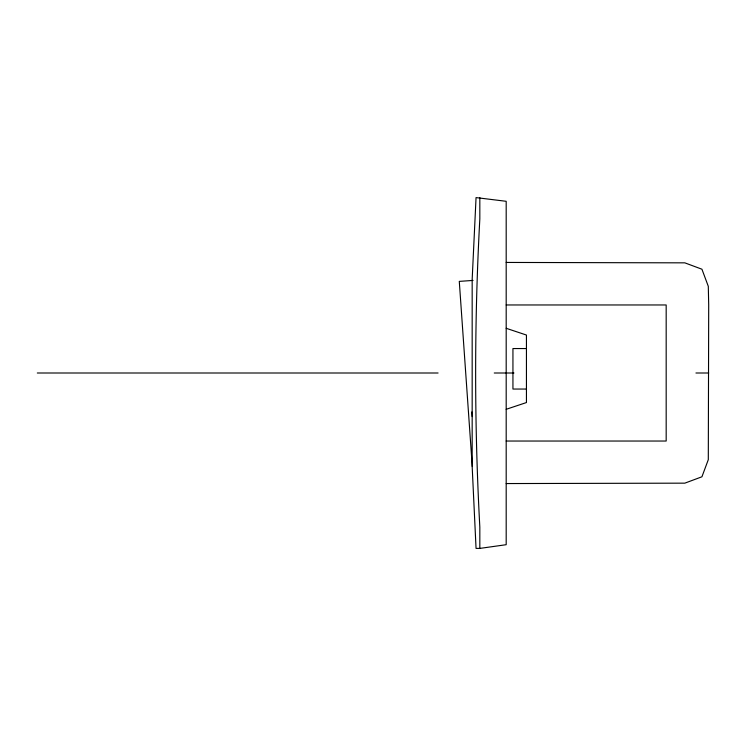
<?xml version="1.0" encoding="UTF-8"?>
<svg xmlns="http://www.w3.org/2000/svg" width="746" height="746" viewBox="0 0 746 746"><rect width="100%" height="100%" fill="white"/><g stroke="black" fill="none" stroke-linecap="round" stroke-linejoin="round"><path stroke-width="1.12" d="M506.189 409.302L526.443 402.551L526.443 335.047L506.189 328.296M479.827 548.403L506.189 544.701L506.189 201.299L476.051 197.597L472.171 279.452L472.171 466.548L476.051 548.403L479.827 548.403L479.827 527.142A2842.4 2842.4 0 0 1 479.827 218.858L479.827 197.597M473.048 280.421L459.284 281.382L472.283 466.548M506.189 262.443L684.819 262.844L701.93 269.213L708.299 286.324L708.7 304.965L708.299 459.676L701.93 476.787L684.819 483.156L506.189 483.557M506.189 304.965L666.178 304.965L666.178 441.035L506.189 441.035M526.443 348.55L512.94 348.55L512.94 389.048L526.443 389.048M37.3 373L438.07 373M494.253 373L513.966 373M695.943 373L708.7 373M471.864 411.951L472.181 416.585"/></g></svg>
